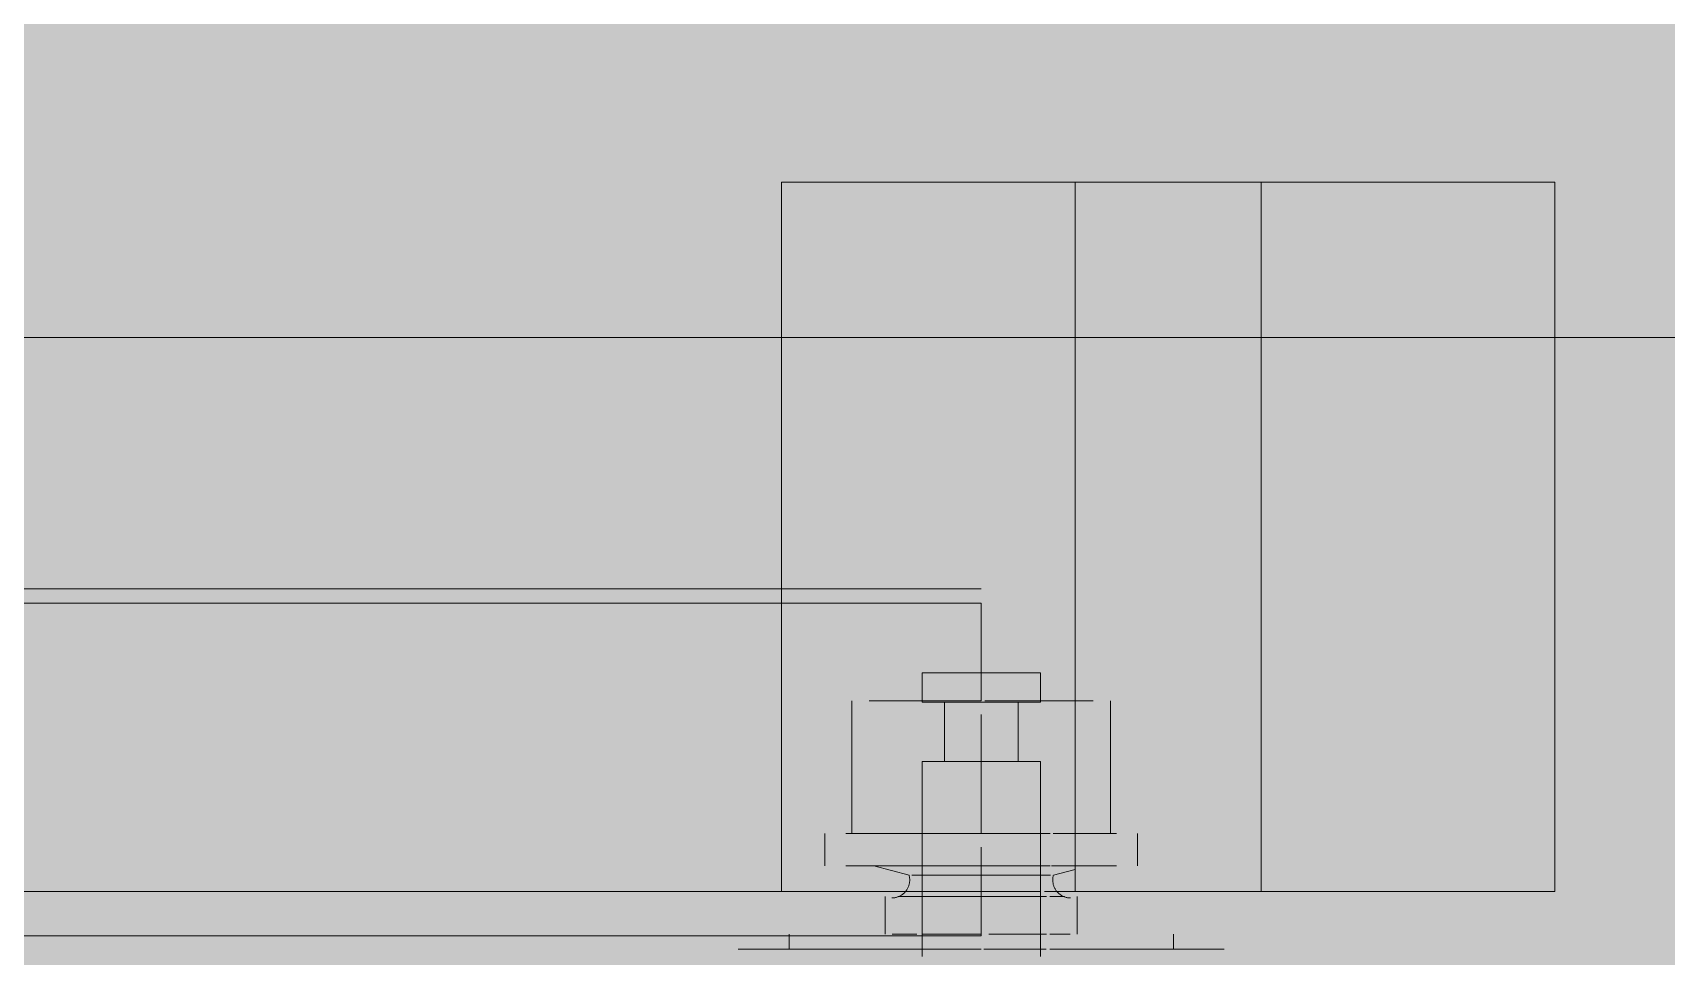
# Model space of a CAD drawing. Header units: inches. Extents: x -445 to 366, y -514 to 778.
# Drawn here: x -77.005 to -72.654, y 273.682 to 276.144 of the extents above; entities that cross this region are included whole.
import ezdxf

# ---------------------------------------------------------------- set-up
doc = ezdxf.new("R2010")
doc.units = ezdxf.units.IN
doc.header["$MEASUREMENT"] = 0
for name, color, linetype, lineweight in [('A-DETL-GENF', 92, 'Continuous', 9), ('A-WALL', 113, 'Continuous', 9), ('A-WALL-PATT', 111, 'Continuous', 13), ('I-WALL', 2, 'Continuous', 9), ('Q-SPCQ', 91, 'Continuous', 9)]:
    doc.layers.add(name, color=color, linetype=linetype, lineweight=lineweight)

# ---------------------------------------------------------------- blocks, each defined once
blk = doc.blocks.new('Hecht_PAD_AA-Arch_detached_rvt-1-Test Fit - Mezzanine Plan')
at = {"layer": 'A-WALL-PATT'}
h = blk.add_hatch(dxfattribs=at)
h.set_pattern_fill('FP_19', color=256, style=0, pattern_type=2)
h.set_pattern_definition([(45, (0, 0), (-8.4853, 8.4853), []), (135, (0, 0), (-8.4853, -8.4853), [])])
h.paths.add_polyline_path([(-75.0103, 275.331), (-44.4868, 275.331), (-36.8618, 282.956), (-140.4868, 282.956), (-92.4868, 279.1435), (-140.4868, 275.331), (-75.4459, 275.331)], flags=0)
at = {"layer": 'I-WALL'}
for p, q in [((-140.4868, 275.331), (-75.0103, 275.331)), ((-75.0103, 275.331), (-72.951, 275.331)), ((-72.951, 275.331), (-72.5102, 275.331))]:
    blk.add_line(p, q, dxfattribs=at)
blk = doc.blocks.new('schindler-3300na_traction_elevator_machine_room-less_general_purpose_front_or_front-rear_opening_2100-3500_capacity_3300bim - 3500 Front-2750691-Test Fit - Mezzanine Plan')
at = {"layer": 'Q-SPCQ'}
for p, q in [((47.0079, -42.7953), (47.0079, 40.2756)), ((45.4141, -12.8034), (45.4141, -7.3704)), ((45.5322, -7.3704), (45.5322, -12.8034)), ((46.3386, -12.2718), (46.3386, -8.079)), ((46.3386, -8.079), (46.3386, -12.2718)), ((46.2999, -9.0239), (46.2999, -12.2718)), ((46.2999, -9.0239), (46.2999, -12.2718)), ((45.3784, -12.6369), (45.3784, -12.156)), ((45.3784, -12.156), (45.3784, -12.6369)), ((45.4178, -12.2916), (45.3784, -12.2916)), ((45.3784, -12.4415), (45.3784, -12.2919)), ((45.3784, -12.2919), (45.3784, -12.4415)), ((45.5322, -12.6459), (45.5322, -12.2718)), ((45.5322, -12.2718), (45.5322, -12.6459)), ((47.422, -12.2718), (45.5322, -12.2718)), ((46.2999, -12.2718), (46.2999, -12.8034)), ((46.2999, -12.2718), (46.2999, -12.8034)), ((46.3386, -12.8034), (46.3386, -12.2718)), ((46.3386, -12.2718), (46.3386, -12.8034)), ((47.422, -13.5494), (47.422, -12.2718)), ((47.422, -12.2718), (47.422, -13.0535)), ((45.686, -12.3872), (45.6004, -12.3872)), ((45.6004, -12.6196), (45.6004, -12.443)), ((45.6004, -12.443), (45.6004, -12.6196)), ((45.686, -12.4862), (45.686, -12.443)), ((45.686, -12.443), (45.686, -12.6196)), ((45.3784, -12.6381), (45.3784, -12.4564)), ((45.3784, -12.4564), (45.3784, -12.6381)), ((46.0401, -12.4589), (45.686, -12.4589)), ((45.686, -12.4589), (45.686, -12.5051)), ((45.686, -12.5051), (45.686, -12.4589)), ((45.686, -12.6196), (45.686, -12.4862)), ((45.6004, -12.5169), (45.5752, -12.6111)), ((45.6004, -12.6267), (45.6004, -12.5169)), ((45.6004, -12.5169), (45.6004, -12.5553)), ((45.686, -12.6225), (45.686, -12.5051)), ((45.686, -12.5051), (45.686, -12.6225)), ((46.0401, -12.6307), (46.0401, -12.5051)), ((46.0401, -12.5051), (46.0401, -12.6307)), ((45.5183, -12.5475), (45.4178, -12.5475)), ((45.4178, -12.6319), (45.4178, -12.5666)), ((45.4178, -12.5666), (45.4178, -12.6319)), ((45.6004, -12.5553), (45.6004, -12.6267)), ((45.4178, -12.6301), (45.4178, -12.5818)), ((45.4178, -12.5818), (45.4178, -12.6301)), ((45.5183, -12.6301), (45.5183, -12.5818)), ((45.5183, -12.5818), (45.5183, -12.6301)), ((45.5306, -12.6008), (45.532, -12.602)), ((45.532, -12.602), (45.5335, -12.6032)), ((45.4141, -12.6459), (45.359, -12.6459)), ((45.3784, -12.6369), (45.3784, -12.8034)), ((45.5322, -12.6459), (45.4141, -12.6459)), ((45.4178, -12.8034), (45.4178, -12.6465)), ((45.4178, -12.6465), (45.4178, -12.8034)), ((45.4178, -12.8034), (45.4178, -12.6507)), ((45.4178, -12.6507), (45.4178, -12.8034)), ((45.5183, -12.8034), (45.5183, -12.6301)), ((45.5183, -12.6301), (45.5183, -12.8034)), ((45.5322, -12.8034), (45.5322, -12.6459)), ((45.5322, -12.6459), (45.5322, -12.8034)), ((45.8787, -12.6459), (45.5322, -12.6459)), ((45.5752, -12.8034), (45.5752, -12.6188)), ((45.5752, -12.6188), (45.5752, -12.8034)), ((45.6004, -12.8034), (45.6004, -12.6196)), ((45.6004, -12.6196), (45.6004, -12.8034)), ((45.6004, -12.8034), (45.6004, -12.6267)), ((45.6004, -12.6267), (45.6004, -12.8034)), ((45.686, -12.8034), (45.686, -12.6196)), ((45.686, -12.6196), (45.686, -12.7287)), ((45.686, -12.8034), (45.686, -12.6225)), ((45.686, -12.6225), (45.686, -12.8034)), ((45.8787, -12.6729), (45.8787, -12.6459)), ((45.8787, -12.6459), (45.8787, -12.8034)), ((46.1149, -12.6459), (46.0362, -12.6459)), ((46.0362, -12.6729), (46.0362, -12.6459)), ((46.0362, -12.6459), (46.0362, -12.8034)), ((46.0401, -12.8034), (46.0401, -12.6307)), ((46.0401, -12.6307), (46.0401, -12.8034)), ((46.1149, -12.8034), (46.1149, -12.6459)), ((46.1149, -12.6459), (46.1149, -12.8034)), ((45.3784, -12.8034), (45.3784, -12.6771)), ((45.3784, -12.8034), (45.3784, -12.6776)), ((45.3784, -12.6776), (45.3784, -12.8034)), ((45.8787, -12.8034), (45.8787, -12.6729)), ((46.0362, -12.8034), (46.0362, -12.6729)), ((45.686, -12.7331), (45.686, -12.8034)), ((46.0362, -12.7054), (45.8787, -12.7054)), ((45.8787, -12.8034), (45.8787, -12.7054)), ((45.8787, -12.7054), (45.8787, -12.8034)), ((46.0362, -12.8034), (46.0362, -12.7054)), ((46.0362, -12.7054), (46.0362, -12.8034)), ((45.3784, -12.81), (45.3784, -12.9494)), ((45.3784, -12.9494), (45.3784, -12.81)), ((45.3784, -12.9501), (45.3784, -12.81)), ((45.3784, -12.81), (45.3784, -12.9762)), ((45.4141, -12.8034), (45.4222, -12.8034)), ((45.5322, -12.8034), (45.4141, -12.8034)), ((45.4178, -12.8034), (45.5183, -12.8034)), ((45.5183, -12.8034), (45.4178, -12.8034)), ((45.4178, -12.975), (45.4178, -12.8232)), ((45.4178, -12.8232), (45.4178, -12.975)), ((45.4178, -12.9768), (45.4178, -12.8249)), ((45.4178, -12.8249), (45.4178, -12.9768)), ((45.4222, -12.8034), (45.4833, -12.8034)), ((45.5183, -12.9768), (45.5183, -12.8034)), ((45.5183, -12.8034), (45.5183, -12.9768)), ((45.5322, -12.9609), (45.5322, -12.8034)), ((45.5322, -12.8034), (45.5322, -12.9609)), ((45.5913, -12.8034), (45.5322, -12.8034)), ((45.5752, -12.8034), (45.5752, -12.988)), ((45.5752, -12.988), (45.5752, -12.8034)), ((45.6198, -12.8034), (45.5913, -12.8034)), ((45.6004, -12.9873), (45.6004, -12.8034)), ((45.6004, -12.8034), (45.6004, -12.9873)), ((45.6004, -12.8034), (45.6004, -12.9801)), ((45.6004, -12.9801), (45.6004, -12.8034)), ((45.6503, -12.8034), (45.6198, -12.8034)), ((45.686, -12.9843), (45.686, -12.8034)), ((45.686, -12.8034), (45.686, -12.9843)), ((45.686, -12.9873), (45.686, -12.8034)), ((45.686, -12.8034), (45.686, -12.8781)), ((45.686, -12.8034), (46.0039, -12.8034)), ((46.0039, -12.8034), (45.686, -12.8034)), ((45.686, -12.8034), (46.0039, -12.8034)), ((46.0039, -12.8034), (45.686, -12.8034)), ((45.8787, -12.9014), (45.8787, -12.8034)), ((45.8787, -12.8034), (45.8787, -12.9014)), ((45.8787, -12.934), (45.8787, -12.8034)), ((45.8787, -12.8034), (45.8787, -12.9609)), ((46.0362, -12.934), (46.0362, -12.8034)), ((46.0362, -12.8034), (46.0362, -12.9609)), ((46.0362, -12.9014), (46.0362, -12.8034)), ((46.0362, -12.8034), (46.0362, -12.9014)), ((46.0401, -12.8034), (46.1149, -12.8034)), ((46.1149, -12.8034), (46.0401, -12.8034)), ((46.0401, -12.8034), (46.1149, -12.8034)), ((46.1149, -12.8034), (46.0401, -12.8034)), ((46.0401, -12.9843), (46.0401, -12.8129)), ((46.0401, -12.8129), (46.0401, -12.9843)), ((46.1149, -12.9609), (46.1149, -12.8034)), ((46.1149, -12.8034), (46.1149, -12.9609)), ((46.1149, -12.8034), (46.2999, -12.8034)), ((46.2999, -12.8034), (46.1149, -12.8034)), ((46.1149, -12.8034), (46.2999, -12.8034)), ((46.2999, -12.8034), (46.1149, -12.8034)), ((45.686, -12.9216), (45.686, -12.9873)), ((45.8787, -12.9014), (46.0362, -12.9014)), ((45.359, -12.9609), (45.8787, -12.9609)), ((45.8787, -12.9609), (45.8787, -12.934)), ((46.0362, -12.9609), (46.0362, -12.934)), ((46.0362, -12.9609), (46.1149, -12.9609)), ((45.3784, -12.9863), (45.3784, -13.1504)), ((45.3784, -13.1504), (45.3784, -12.9863)), ((45.3784, -13.4508), (45.3784, -12.9879)), ((45.3784, -12.9879), (45.3784, -13.4508)), ((45.4178, -13.025), (45.4178, -12.9862)), ((45.4178, -12.9862), (45.4178, -13.025)), ((45.4178, -13.0402), (45.4178, -12.9863)), ((45.4178, -12.9863), (45.4178, -13.0402)), ((45.5183, -13.025), (45.5183, -12.9862)), ((45.5183, -12.9862), (45.5183, -13.025)), ((45.5322, -13.0535), (45.5322, -12.9718)), ((45.5322, -12.9718), (45.5322, -13.5494)), ((45.5752, -12.9921), (45.5752, -12.9921)), ((45.5752, -12.9958), (45.5907, -13.0535)), ((45.6004, -12.9904), (45.6004, -13.0516)), ((45.6004, -13.0516), (45.6004, -12.9904)), ((45.6004, -13.1639), (45.6004, -12.999)), ((45.6004, -12.999), (45.6004, -13.1639)), ((45.686, -13.1018), (45.686, -12.9954)), ((45.686, -12.9954), (45.686, -13.1018)), ((45.686, -13.1207), (45.686, -12.999)), ((45.686, -12.999), (45.686, -13.1639)), ((46.0401, -13.1018), (46.0401, -12.9843)), ((46.0401, -12.9843), (46.0401, -13.1018)), ((45.5322, -14.3311), (45.5322, -13.0535)), ((47.422, -13.0535), (45.5322, -13.0535)), ((45.6004, -13.0516), (45.6004, -13.0516)), ((47.422, -13.0535), (47.422, -14.3311)), ((45.4178, -13.0593), (45.5183, -13.0593)), ((45.686, -13.1018), (45.686, -13.1479)), ((45.686, -13.1479), (45.686, -13.1018)), ((45.686, -13.1639), (45.686, -13.1207)), ((46.0401, -13.1018), (46.0401, -13.1018)), ((45.3784, -13.1653), (45.3784, -13.3149)), ((45.3784, -13.3149), (45.3784, -13.1653)), ((45.686, -13.1479), (46.0401, -13.1479)), ((45.6004, -13.2196), (45.686, -13.2196)), ((45.3784, -13.3152), (45.4178, -13.3152)), ((45.5322, -13.5494), (45.5322, -14.3311)), ((47.422, -13.5494), (45.5322, -13.5494)), ((47.422, -14.3311), (47.422, -13.5494)), ((45.5322, -14.3311), (47.422, -14.3311))]:
    blk.add_line(p, q, dxfattribs=at)
at = {"layer": 'Q-SPCQ', "flags": 128}
for points in [[(45.5148, -12.5654), (45.5148, -12.5673), (45.5149, -12.5692), (45.5151, -12.5711), (45.5154, -12.573), (45.5157, -12.5749), (45.5161, -12.5767), (45.5166, -12.5785), (45.5172, -12.5804)], [(45.5172, -12.5804), (45.5178, -12.5822), (45.5185, -12.5839), (45.5193, -12.5856), (45.5201, -12.5873), (45.5211, -12.589), (45.522, -12.5906), (45.5231, -12.5922), (45.5242, -12.5938), (45.5253, -12.5953), (45.5266, -12.5967), (45.5278, -12.5981), (45.5292, -12.5995), (45.5306, -12.6008)], [(45.5335, -12.6032), (45.535, -12.6043), (45.5366, -12.6054), (45.5382, -12.6064), (45.5399, -12.6073), (45.5416, -12.6082), (45.5433, -12.6089), (45.545, -12.6097), (45.5468, -12.6103), (45.5486, -12.6109), (45.5505, -12.6114), (45.5523, -12.6118), (45.5542, -12.6122), (45.5561, -12.6125), (45.5579, -12.6127), (45.5598, -12.6128), (45.5617, -12.6129), (45.5636, -12.6129), (45.5655, -12.6128), (45.5674, -12.6126)], [(45.5674, -12.6126), (45.5693, -12.6124), (45.5712, -12.612), (45.573, -12.6117), (45.5749, -12.6112), (45.5752, -12.6111)], [(45.5308, -13.0058), (45.5294, -13.0071), (45.5281, -13.0085), (45.5268, -13.0099), (45.5256, -13.0113), (45.5244, -13.0128), (45.5233, -13.0143), (45.5222, -13.0159), (45.5212, -13.0175), (45.5203, -13.0192), (45.5194, -13.0209), (45.5187, -13.0226), (45.5179, -13.0244), (45.5173, -13.0262), (45.5167, -13.028), (45.5162, -13.0298), (45.5158, -13.0316), (45.5154, -13.0335), (45.5152, -13.0354), (45.515, -13.0373), (45.5148, -13.0392), (45.5148, -13.0411), (45.5148, -13.0414)], [(45.5353, -13.0023), (45.5338, -13.0034), (45.5323, -13.0046), (45.5308, -13.0058)], [(45.5752, -12.9958), (45.5734, -12.9953), (45.5715, -12.9949), (45.5696, -12.9945), (45.5678, -12.9943), (45.5659, -12.9941), (45.564, -12.994), (45.5621, -12.994), (45.5602, -12.994), (45.5583, -12.9941), (45.5564, -12.9943), (45.5545, -12.9946), (45.5526, -12.9949), (45.5508, -12.9954), (45.549, -12.9958), (45.5472, -12.9964), (45.5454, -12.9971), (45.5436, -12.9978), (45.5419, -12.9985), (45.5402, -12.9994), (45.5385, -13.0003), (45.5369, -13.0013), (45.5353, -13.0023)]]:
    blk.add_lwpolyline(points, dxfattribs=at)

msp = doc.modelspace()

# ---------------------------------------------------------------- hatches: boundary and pattern name
at = {"layer": 'A-DETL-GENF'}
h = msp.add_hatch(color=256, dxfattribs=at)
h.paths.add_polyline_path([(-191.286, -481.669), (77.4228, -481.669), (77.4228, -473.544), (-206.4868, -473.544), (-206.4868, -481.669)], flags=0)
h.paths.add_polyline_path([(-282.141, -478.044), (-246.4819, -478.005), (-246.4819, -473.544), (-285.9868, -473.544), (-285.9868, -478.044)], flags=0)
h.paths.add_polyline_path([(-382.0815, -478.044), (-357.9868, -478.005), (-357.9868, -473.544), (-385.9868, -473.544), (-385.9868, -324.1065), (-390.4868, -324.1065), (-390.4478, -478.044), (-386.6242, -478.044)], flags=0)
h.paths.add_polyline_path([(-9.5761, -467.544), (77.4228, -467.544), (77.4228, -466.419), (-38.2368, -466.419), (-38.2368, -353.919), (-42.5752, -353.919), (-38.5173, -357.7773), (-45.8618, -458.794), (-45.8618, -457.544), (-183.3618, -457.544), (-183.3618, -456.044), (-128.9865, -456.044), (-129.6859, -454.544), (-183.3618, -454.544), (-183.3618, -415.5433), (-147.8722, -415.5433), (-148.3382, -414.544), (-92.3618, -414.544), (-92.372, -404.544), (-183.3618, -404.544), (-183.3618, -364.544), (-84.2556, -364.544), (-84.2556, -363.044), (-183.3618, -363.044), (-183.3618, -362.874), (-248.9068, -362.874), (-248.9068, -456.214), (-202.3302, -456.214), (-202.3302, -456.044), (-202.203, -456.044), (-202.203, -456.214), (-200.3715, -456.214), (-200.3715, -456.6879), (-202.203, -456.6879), (-202.203, -457.544), (-250.2368, -457.544), (-250.2368, -361.544), (-45.8618, -361.544), (-45.8618, -353.919), (-257.8618, -353.919), (-257.8618, -466.419), (-285.9868, -466.419), (-285.9868, -467.544), (-29.7046, -467.544)], flags=0)
h.paths.add_polyline_path([(-372.996, -467.544), (-357.9868, -467.544), (-357.9868, -466.419), (-378.8618, -466.419), (-378.8618, -324.1065), (-379.9868, -324.1065), (-379.9868, -467.544), (-376.8417, -467.544)], flags=0)
h.paths.add_polyline_path([(-42.0493, -462.6065), (-45.8618, -462.6065), (-45.8618, -458.794)], flags=0)
h.paths.add_polyline_path([(-127.6876, -413.044), (-183.3618, -413.044), (-183.3618, -412.5433), (-149.2712, -412.5433), (-149.7372, -411.544), (-94.9985, -411.5185), (-94.9668, -411.4435), (-95.0554, -411.169), (-95.3618, -410.7497), (-95.3618, -407.544), (-183.3618, -407.544), (-183.3618, -406.044), (-93.8618, -406.044), (-93.8618, -413.044), (-123.1448, -413.044)], flags=0)
h.paths.add_polyline_path([(-95.8883, -408.9436), (-95.8883, -408.9435), (-95.7368, -408.9435)], flags=0)
h.paths.add_polyline_path([(-378.3618, 58.331), (-378.3618, 124.956), (-372.6743, 124.956), (-372.6743, 130.956), (-378.3618, 130.956), (-378.3618, 245.456), (-372.6743, 245.456), (-372.6743, 251.456), (-378.3618, 251.456), (-378.3618, 262.081), (-379.9868, 262.081), (-379.9868, 58.331), (-378.8618, 58.331)], flags=0)
h.paths.add_polyline_path([(-318.8618, 58.331), (-318.8618, 162.331), (-294.8618, 162.331), (-294.8618, 303.581), (-379.9868, 303.581), (-379.9868, 268.081), (-372.3618, 268.081), (-372.3618, 78.956), (-377.4868, 78.956), (-377.4868, 68.956), (-372.3618, 68.956), (-372.3618, 58.331), (-336.654, 58.331)], flags=0)
h.paths.add_polyline_path([(-372.3618, 69.305), (-377.1378, 69.305), (-377.1378, 78.607), (-372.3618, 78.607), (-372.3618, 71.3044)], flags=0)
h.paths.add_polyline_path([(-375.4263, 125.247), (-378.3618, 125.2685), (-378.3618, 130.665), (-372.9653, 130.665), (-372.996, 125.247)], flags=0)
h.paths.add_polyline_path([(-140.4868, 173.331), (-142.8618, 165.706), (-148.1118, 165.706), (-141.5318, 172.286)], flags=0)
h.paths.add_polyline_path([(-44.4868, 173.331), (-44.4868, 165.706), (-140.4868, 165.706), (-140.4868, 173.331), (-45.9181, 173.331)], flags=0)
h.paths.add_polyline_path([(-36.8618, 130.456), (-36.8618, 165.706), (-44.4868, 173.331), (-44.4868, 275.331), (-36.8618, 282.956), (-140.4868, 282.956), (-92.4868, 279.1435), (-140.4868, 275.331), (-148.1118, 282.956), (-148.1118, 130.456), (-44.4868, 130.456)], flags=0)
h.paths.add_polyline_path([(-372.9653, 245.747), (-378.3618, 245.7685), (-378.3618, 251.165), (-372.9653, 251.165)], flags=0)
h.paths.add_polyline_path([(-73.1374, 271.8314), (-73.1373, 271.8314), (-71.9275, 271.8314)], flags=0)
h.paths.add_polyline_path([(-136.1118, 578.331), (-39.2368, 578.331), (-39.2368, 578.831), (41.5132, 578.831), (41.5132, 593.581), (-138.4868, 593.581), (-138.4868, 578.331)], flags=0)
h.paths.add_polyline_path([(37.8882, 579.456), (-134.8618, 579.456), (-134.8618, 585.456), (37.8882, 585.456)], flags=0)

# ---------------------------------------------------------------- linework, layer by layer
at = {"layer": 'A-WALL'}
msp.add_line((-140.4868, 275.331), (-44.4868, 275.331), dxfattribs=at)

# ---------------------------------------------------------------- block references
msp.add_blockref('Hecht_PAD_AA-Arch_detached_rvt-1-Test Fit - Mezzanine Plan', (0, 0))
at = {"layer": 'Q-SPCQ', "rotation": 90}
msp.add_blockref('schindler-3300na_traction_elevator_machine_room-less_general_purpose_front_or_front-rear_opening_2100-3500_capacity_3300bim - 3500 Front-2750691-Test Fit - Mezzanine Plan', (-87.2821, 228.3231), dxfattribs=at)

doc.saveas('drawing.dxf')
